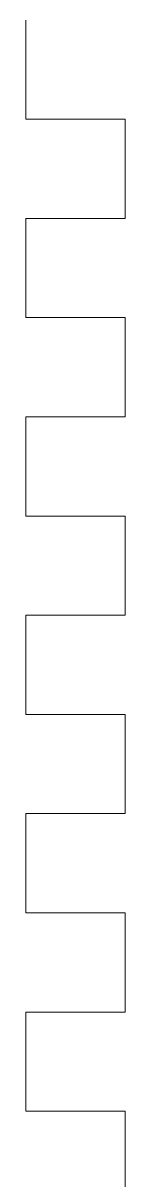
# Model space of a CAD drawing. Header units: centimetres. Extents: x -29.6 to 15.4, y -14.5 to 14.3.
# Drawn here: x -12.297 to -11.937, y 2.522 to 6.719 of the extents above; entities that cross this region are included whole.
import ezdxf

# ---------------------------------------------------------------- set-up
doc = ezdxf.new("R2010")
doc.units = ezdxf.units.CM
doc.header["$MEASUREMENT"] = 0

msp = doc.modelspace()

# ---------------------------------------------------------------- linework, layer by layer
at = {"lineweight": 9}
for points in [[(-12.29681, 6.37071), (-12.29681, 6.37071), (-12.29681, 6.73071), (-12.29681, 6.73071)], [(-11.9368, 6.37071), (-11.9368, 6.37071), (-12.29681, 6.37071), (-12.29681, 6.37071)], [(-11.9368, 6.0107), (-11.9368, 6.0107), (-11.9368, 6.37071), (-11.9368, 6.37071)], [(-12.29681, 5.6507), (-12.29681, 5.6507), (-12.29681, 6.0107), (-12.29681, 6.0107)], [(-12.29681, 6.0107), (-12.29681, 6.0107), (-11.9368, 6.0107), (-11.9368, 6.0107)], [(-11.9368, 5.6507), (-11.9368, 5.6507), (-12.29681, 5.6507), (-12.29681, 5.6507)], [(-11.9368, 5.2907), (-11.9368, 5.2907), (-11.9368, 5.6507), (-11.9368, 5.6507)], [(-12.29681, 4.9307), (-12.29681, 4.9307), (-12.29681, 5.2907), (-12.29681, 5.2907)], [(-12.29681, 5.2907), (-12.29681, 5.2907), (-11.9368, 5.2907), (-11.9368, 5.2907)], [(-11.9368, 4.9307), (-11.9368, 4.9307), (-12.29681, 4.9307), (-12.29681, 4.9307)], [(-11.9368, 4.57069), (-11.9368, 4.57069), (-11.9368, 4.9307), (-11.9368, 4.9307)], [(-12.29681, 4.21069), (-12.29681, 4.21069), (-12.29681, 4.57069), (-12.29681, 4.57069)], [(-12.29681, 4.57069), (-12.29681, 4.57069), (-11.9368, 4.57069), (-11.9368, 4.57069)], [(-11.9368, 4.21069), (-11.9368, 4.21069), (-12.29681, 4.21069), (-12.29681, 4.21069)], [(-11.9368, 3.85069), (-11.9368, 3.85069), (-11.9368, 4.21069), (-11.9368, 4.21069)], [(-12.29681, 3.49069), (-12.29681, 3.49069), (-12.29681, 3.85069), (-12.29681, 3.85069)], [(-12.29681, 3.85069), (-12.29681, 3.85069), (-11.9368, 3.85069), (-11.9368, 3.85069)], [(-11.9368, 3.49069), (-11.9368, 3.49069), (-12.29681, 3.49069), (-12.29681, 3.49069)], [(-11.9368, 3.13069), (-11.9368, 3.13069), (-11.9368, 3.49069), (-11.9368, 3.49069)], [(-12.29681, 2.77068), (-12.29681, 2.77068), (-12.29681, 3.13069), (-12.29681, 3.13069)], [(-12.29681, 3.13069), (-12.29681, 3.13069), (-11.9368, 3.13069), (-11.9368, 3.13069)], [(-11.9368, 2.77068), (-11.9368, 2.77068), (-12.29681, 2.77068), (-12.29681, 2.77068)], [(-11.9368, 2.41068), (-11.9368, 2.41068), (-11.9368, 2.77068), (-11.9368, 2.77068)]]:
    msp.add_open_spline(points, degree=3, dxfattribs=at)

doc.saveas('drawing.dxf')
